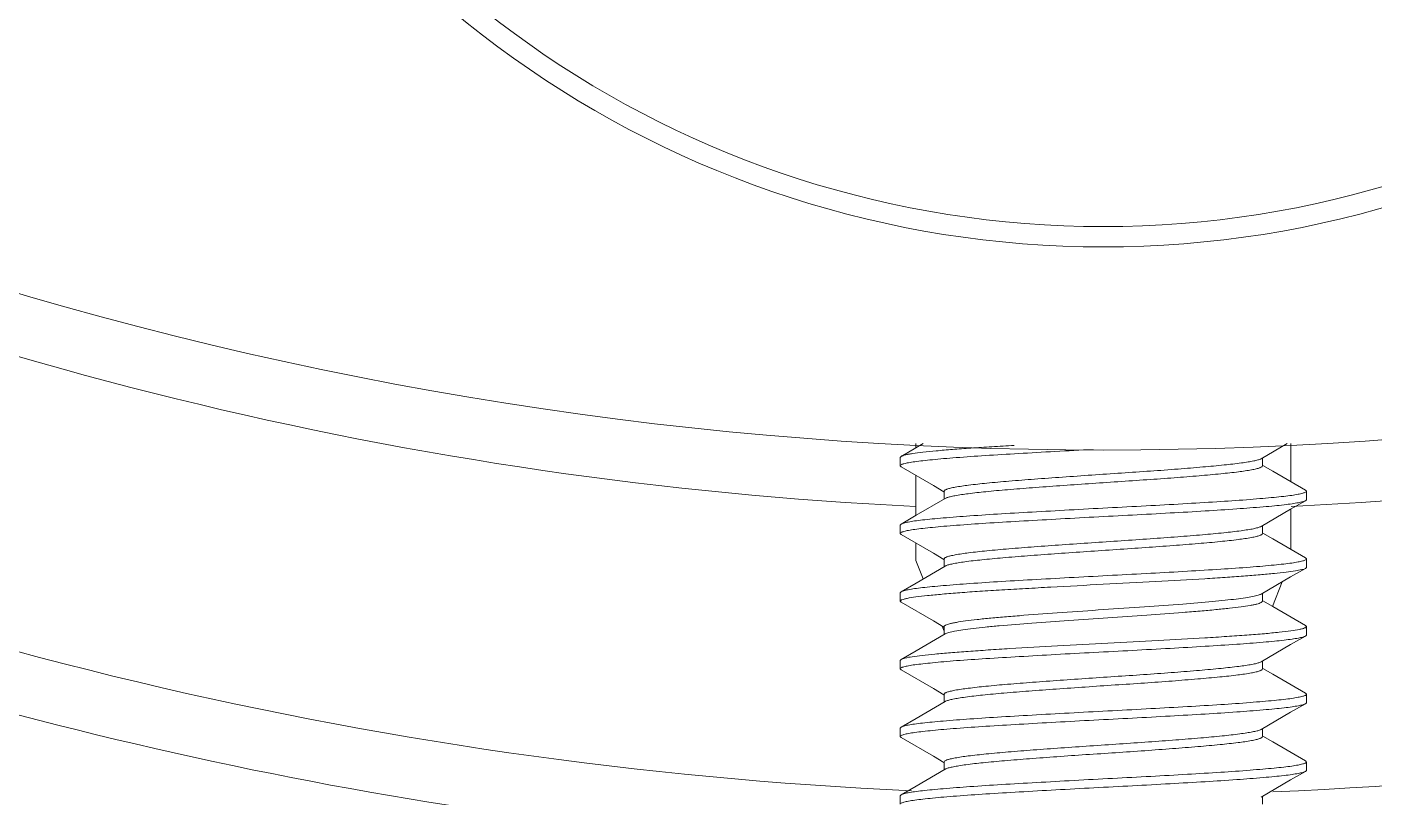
# Model space of a CAD drawing. Header units: millimetres. Extents: x 206 to 1899, y -454 to 296.
# Drawn here: x 633.944 to 635.188, y -391.92 to -391.209 of the extents above; entities that cross this region are included whole.
import ezdxf

# ---------------------------------------------------------------- set-up
doc = ezdxf.new("R2010")
doc.units = ezdxf.units.MM
doc.layers.add('细实线', color=7, linetype='Continuous', lineweight=15)

msp = doc.modelspace()

# ---------------------------------------------------------------- linework, layer by layer
at = {"layer": '细实线', "linetype": 'Continuous', "lineweight": 9}
for p, q in [((634.7719, -391.5937), (634.7516, -391.6055)), ((634.7652, -391.5976), (634.7652, -391.5937)), ((635.0842, -391.6076), (635.1081, -391.5937)), ((635.1114, -391.5937), (635.1114, -391.6289)), ((634.7516, -391.6055), (634.7508, -391.6064)), ((634.7508, -391.6064), (634.7508, -391.6142)), ((635.0852, -391.6142), (635.0852, -391.607)), ((634.7516, -391.6151), (634.7508, -391.6142)), ((634.7652, -391.6601), (634.7652, -391.623)), ((634.7914, -391.6377), (634.7914, -391.6449)), ((635.125, -391.6367), (635.1258, -391.6377)), ((635.125, -391.6464), (635.1258, -391.6455)), ((635.1258, -391.6377), (635.1258, -391.6455)), ((635.1114, -391.6543), (635.1114, -391.6914)), ((634.7516, -391.668), (634.7508, -391.6689)), ((634.7508, -391.6689), (634.7508, -391.6767)), ((635.0842, -391.6701), (635.0837, -391.6703)), ((635.0852, -391.6767), (635.0852, -391.6695)), ((634.7516, -391.6776), (634.7508, -391.6767)), ((634.7652, -391.7015), (634.7652, -391.6855)), ((634.7721, -391.7186), (634.7652, -391.7015)), ((634.7914, -391.7002), (634.7914, -391.7074)), ((635.125, -391.6992), (635.1258, -391.7002)), ((635.125, -391.7089), (635.1258, -391.708)), ((635.1258, -391.7002), (635.1258, -391.708)), ((634.7516, -391.7305), (634.7508, -391.7314)), ((634.7508, -391.7314), (634.7508, -391.7392)), ((635.0852, -391.7392), (635.0852, -391.732)), ((635.1034, -391.7214), (635.0944, -391.744)), ((634.7516, -391.7401), (634.7508, -391.7392)), ((634.7914, -391.7668), (634.7896, -391.7622)), ((634.7914, -391.7627), (634.7914, -391.7699)), ((635.125, -391.7617), (635.1258, -391.7627)), ((635.125, -391.7714), (635.1258, -391.7705)), ((635.1258, -391.7627), (635.1258, -391.7705)), ((634.7516, -391.793), (634.7508, -391.7939)), ((634.7508, -391.7939), (634.7508, -391.8017)), ((635.0852, -391.8017), (635.0852, -391.7945)), ((634.7516, -391.8026), (634.7508, -391.8017)), ((634.7914, -391.8252), (634.7914, -391.8324)), ((635.125, -391.8242), (635.1258, -391.8252)), ((635.1258, -391.8252), (635.1258, -391.833)), ((635.125, -391.8339), (635.1258, -391.833)), ((634.7516, -391.8555), (634.7508, -391.8564)), ((634.7508, -391.8564), (634.7508, -391.8642)), ((635.0852, -391.8642), (635.0852, -391.857)), ((634.7516, -391.8651), (634.7508, -391.8642)), ((634.7914, -391.8877), (634.7914, -391.8949)), ((635.125, -391.8867), (635.1258, -391.8877)), ((635.1258, -391.8877), (635.1258, -391.8955)), ((635.125, -391.8964), (635.1258, -391.8955)), ((634.7516, -391.918), (634.7508, -391.9189)), ((634.7508, -391.9189), (634.7508, -391.9267)), ((635.0852, -391.9267), (635.0852, -391.9195))]:
    msp.add_line(p, q, dxfattribs=at)
for points in [[(634.7516, -391.6151), (634.7814, -391.6324), (634.7911, -391.6381)], [(635.125, -391.6367), (635.0949, -391.6192), (635.0855, -391.6138)], [(634.7924, -391.6443), (634.7656, -391.6599), (634.7516, -391.668)], [(635.0842, -391.6701), (635.1113, -391.6543), (635.125, -391.6464)], [(634.7516, -391.6776), (634.7814, -391.6949), (634.7911, -391.7006)], [(635.125, -391.6992), (635.0949, -391.6817), (635.0855, -391.6763)], [(634.7924, -391.7068), (634.7656, -391.7224), (634.7516, -391.7305)], [(635.0842, -391.7326), (635.1113, -391.7168), (635.125, -391.7089)], [(634.7516, -391.7401), (634.7814, -391.7574), (634.7911, -391.7631)], [(635.125, -391.7617), (635.0949, -391.7442), (635.0855, -391.7388)], [(634.7924, -391.7693), (634.7656, -391.7849), (634.7516, -391.793)], [(635.0842, -391.7951), (635.1113, -391.7793), (635.125, -391.7714)], [(634.7516, -391.8026), (634.7814, -391.8199), (634.7911, -391.8256)], [(635.125, -391.8242), (635.0949, -391.8067), (635.0855, -391.8013)], [(634.7924, -391.8318), (634.7656, -391.8474), (634.7516, -391.8555)], [(635.0842, -391.8576), (635.1113, -391.8418), (635.125, -391.8339)], [(634.7516, -391.8651), (634.7814, -391.8824), (634.7911, -391.8881)], [(635.125, -391.8867), (635.0949, -391.8692), (635.0855, -391.8638)], [(634.7924, -391.8943), (634.7656, -391.9099), (634.7516, -391.918)], [(635.0842, -391.9201), (635.1113, -391.9043), (635.125, -391.8964)]]:
    msp.add_lwpolyline(points, dxfattribs=at)
for centre, radius, start, end in [((634.9383, -390.4746), 0.9375, 127.9535, 52.0465), ((634.9383, -390.4746), 0.9187, 129.182, 50.818), ((634.9383, -388.0649), 3.5347, 233.5586, 306.4414), ((634.9383, -388.0649), 3.591, 245.1795, 267.2327), ((634.9383, -388.0649), 3.591, 272.7673, 294.8205), ((634.9383, -388.0649), 3.8535, 245.1795, 267.3657), ((634.9383, -388.0649), 3.8535, 272.3278, 294.8205), ((634.9383, -388.0649), 3.9097, 245.1795, 262.4564), ((635.0798, -391.6621), 0.00914, 294.4666, 295.2381), ((634.9383, -388.0649), 4.1262, 245.1795, 262.4564)]:
    msp.add_arc(centre, radius, start, end, dxfattribs=at)
for points, knots in [([(634.8561, -391.5953), (634.8492, -391.5957), (634.8358, -391.5965), (634.8167, -391.5978), (634.7997, -391.599), (634.7849, -391.6003), (634.7726, -391.6015), (634.764, -391.6026), (634.7585, -391.6035), (634.7555, -391.6041), (634.7533, -391.6047), (634.7521, -391.6052), (634.7516, -391.6055)], [0, 0, 0, 0, 0.198726, 0.381407, 0.545079, 0.687089, 0.805139, 0.897387, 0.933387, 0.962495, 0.984661, 1, 1, 1, 1]), ([(634.7508, -391.6142), (634.7508, -391.6138), (634.7517, -391.6132), (634.7528, -391.6127), (634.7551, -391.612), (634.7589, -391.6112), (634.7647, -391.6103), (634.7721, -391.6094), (634.7809, -391.6085), (634.7912, -391.6075), (634.8075, -391.6062), (634.8306, -391.6046), (634.861, -391.6028), (634.8942, -391.6009), (634.9171, -391.5997), (634.9288, -391.5991)], [0, 0, 0, 0, 0.007077, 0.013528, 0.022164, 0.046136, 0.078996, 0.120537, 0.170408, 0.228191, 0.293367, 0.443542, 0.615582, 0.803315, 1, 1, 1, 1]), ([(635.0837, -391.6079), (635.0828, -391.6082), (635.0806, -391.6089), (635.0768, -391.6098), (635.0717, -391.6107), (635.0626, -391.6121), (635.0487, -391.6136), (635.0292, -391.6154), (635.0065, -391.6173), (634.9814, -391.6191), (634.9549, -391.6209), (634.9277, -391.6227), (634.901, -391.6246), (634.8755, -391.6264), (634.8522, -391.6282), (634.8319, -391.63), (634.8154, -391.6318), (634.8042, -391.6334), (634.7975, -391.6347), (634.7946, -391.6355), (634.7929, -391.6362), (634.792, -391.6367), (634.7914, -391.6373), (634.7914, -391.6377)], [0, 0, 0, 0, 0.009478, 0.023025, 0.040617, 0.062127, 0.116204, 0.183454, 0.261567, 0.347841, 0.439278, 0.532699, 0.624854, 0.712536, 0.792698, 0.862564, 0.919729, 0.962265, 0.977611, 0.988888, 0.993008, 0.996157, 1, 1, 1, 1]), ([(635.0852, -391.6142), (635.0852, -391.6146), (635.0846, -391.6152), (635.0837, -391.6156), (635.0821, -391.6163), (635.0792, -391.6171), (635.0727, -391.6184), (635.0618, -391.62), (635.0457, -391.6217), (635.0259, -391.6235), (635.0031, -391.6253), (634.9781, -391.6271), (634.9517, -391.6289), (634.9249, -391.6307), (634.8986, -391.6325), (634.8736, -391.6344), (634.8508, -391.6361), (634.831, -391.6379), (634.8148, -391.6397), (634.8039, -391.6412), (634.7974, -391.6426), (634.7949, -391.6433), (634.7939, -391.6436)], [0, 0, 0, 0, 0.003787, 0.006877, 0.010915, 0.021947, 0.036961, 0.078585, 0.134573, 0.203087, 0.281832, 0.368149, 0.459119, 0.551661, 0.642637, 0.728966, 0.807726, 0.876259, 0.93227, 0.973923, 0.988951, 1, 1, 1, 1]), ([(635.1258, -391.6377), (635.1258, -391.6381), (635.125, -391.6387), (635.1238, -391.6391), (635.1215, -391.6398), (635.1177, -391.6406), (635.1118, -391.6416), (635.1044, -391.6425), (635.0955, -391.6434), (635.0852, -391.6443), (635.0688, -391.6457), (635.0456, -391.6473), (635.015, -391.6491), (634.9817, -391.651), (634.9468, -391.6528), (634.9116, -391.6547), (634.8773, -391.6566), (634.8453, -391.6584), (634.8166, -391.6603), (634.7953, -391.6619), (634.7807, -391.6632), (634.7719, -391.6641), (634.7645, -391.665), (634.7587, -391.6659), (634.7546, -391.6669), (634.7524, -391.6675), (634.7516, -391.668)], [0, 0, 0, 0, 0.003386, 0.006477, 0.010615, 0.022105, 0.037855, 0.057765, 0.081665, 0.109352, 0.140577, 0.212504, 0.29487, 0.384703, 0.478754, 0.573624, 0.665895, 0.752235, 0.829527, 0.894987, 0.922532, 0.946279, 0.96603, 0.981617, 0.992942, 1, 1, 1, 1]), ([(634.7939, -391.6436), (634.7938, -391.6437), (634.7932, -391.6439), (634.7927, -391.6441), (634.7924, -391.6443)], [0, 0, 0, 0, 0.285293, 1, 1, 1, 1]), ([(634.7508, -391.6767), (634.7508, -391.6763), (634.7517, -391.6757), (634.7528, -391.6752), (634.7551, -391.6745), (634.7589, -391.6737), (634.7648, -391.6728), (634.7722, -391.6719), (634.7811, -391.671), (634.7915, -391.67), (634.8078, -391.6687), (634.831, -391.6671), (634.8616, -391.6653), (634.8949, -391.6634), (634.9298, -391.6615), (634.965, -391.6597), (634.9993, -391.6578), (635.0313, -391.656), (635.06, -391.6541), (635.0813, -391.6525), (635.0959, -391.6512), (635.1047, -391.6503), (635.1121, -391.6493), (635.1179, -391.6484), (635.122, -391.6475), (635.1243, -391.6468), (635.125, -391.6464)], [0, 0, 0, 0, 0.003386, 0.006477, 0.010615, 0.022105, 0.037854, 0.057764, 0.081664, 0.10935, 0.140574, 0.212501, 0.294867, 0.3847, 0.478751, 0.573621, 0.665893, 0.752235, 0.829526, 0.894987, 0.922531, 0.946279, 0.96603, 0.981617, 0.992942, 1, 1, 1, 1]), ([(635.0836, -391.6704), (635.0827, -391.6708), (635.0805, -391.6715), (635.0766, -391.6724), (635.0715, -391.6733), (635.0624, -391.6746), (635.0484, -391.6762), (635.0289, -391.678), (635.0062, -391.6798), (634.9811, -391.6816), (634.9546, -391.6834), (634.9275, -391.6853), (634.9007, -391.6871), (634.8753, -391.6889), (634.8521, -391.6907), (634.8319, -391.6925), (634.8153, -391.6943), (634.8042, -391.6959), (634.7975, -391.6972), (634.7946, -391.698), (634.7929, -391.6987), (634.792, -391.6992), (634.7914, -391.6998), (634.7914, -391.7002)], [0, 0, 0, 0, 0.009619, 0.023299, 0.041011, 0.062631, 0.116882, 0.184248, 0.262419, 0.348698, 0.440095, 0.533437, 0.625485, 0.713044, 0.793079, 0.862823, 0.919883, 0.962336, 0.977651, 0.988906, 0.99302, 0.996163, 1, 1, 1, 1]), ([(635.0852, -391.6767), (635.0852, -391.6771), (635.0846, -391.6777), (635.0837, -391.6782), (635.082, -391.6788), (635.0792, -391.6796), (635.0726, -391.681), (635.0615, -391.6825), (635.0452, -391.6843), (635.0252, -391.6861), (635.0021, -391.6879), (634.9769, -391.6897), (634.9504, -391.6915), (634.9234, -391.6933), (634.897, -391.6952), (634.8719, -391.697), (634.8492, -391.6988), (634.8295, -391.7006), (634.8154, -391.7021), (634.8061, -391.7034), (634.8008, -391.7044), (634.7967, -391.7052), (634.7944, -391.7059), (634.7934, -391.7063)], [0, 0, 0, 0, 0.003813, 0.006929, 0.011007, 0.022154, 0.037322, 0.079373, 0.135912, 0.20506, 0.284469, 0.371426, 0.462952, 0.555907, 0.647102, 0.733406, 0.811865, 0.879797, 0.934903, 0.957054, 0.97536, 0.989692, 1, 1, 1, 1]), ([(635.1258, -391.7002), (635.1258, -391.7006), (635.125, -391.7012), (635.1238, -391.7016), (635.1215, -391.7023), (635.1177, -391.7031), (635.1118, -391.7041), (635.1044, -391.705), (635.0955, -391.7059), (635.0852, -391.7068), (635.0688, -391.7082), (635.0456, -391.7098), (635.015, -391.7116), (634.9817, -391.7135), (634.9468, -391.7153), (634.9116, -391.7172), (634.8773, -391.7191), (634.8453, -391.7209), (634.8166, -391.7228), (634.7953, -391.7244), (634.7807, -391.7257), (634.7719, -391.7266), (634.7645, -391.7275), (634.7587, -391.7284), (634.7546, -391.7294), (634.7524, -391.73), (634.7516, -391.7305)], [0, 0, 0, 0, 0.003386, 0.006477, 0.010615, 0.022103, 0.037851, 0.057757, 0.081653, 0.109338, 0.140561, 0.212484, 0.294845, 0.384671, 0.478716, 0.573589, 0.665868, 0.752216, 0.829512, 0.894975, 0.922521, 0.946273, 0.966027, 0.981615, 0.992942, 1, 1, 1, 1]), ([(634.7934, -391.7063), (634.7933, -391.7063), (634.793, -391.7065), (634.7926, -391.7067), (634.7924, -391.7068)], [0, 0, 0, 0, 0.276834, 1, 1, 1, 1]), ([(634.7508, -391.7392), (634.7508, -391.739), (634.7512, -391.7386), (634.7518, -391.7382), (634.7528, -391.7377), (634.7546, -391.7372), (634.7589, -391.7362), (634.766, -391.7351), (634.7768, -391.7339), (634.7904, -391.7326), (634.8065, -391.7313), (634.8248, -391.73), (634.8451, -391.7288), (634.867, -391.7275), (634.8982, -391.7257), (634.9383, -391.7236), (634.9857, -391.7211), (635.017, -391.7193), (635.0321, -391.7184)], [0, 0, 0, 0, 0.002706, 0.004821, 0.007556, 0.014992, 0.025117, 0.053387, 0.092046, 0.140478, 0.197878, 0.263282, 0.33558, 0.413542, 0.495842, 0.667788, 0.839727, 1, 1, 1, 1]), ([(635.0321, -391.7184), (635.0383, -391.718), (635.0502, -391.7172), (635.0672, -391.7161), (635.0824, -391.7149), (635.0955, -391.7137), (635.1064, -391.7126), (635.1148, -391.7114), (635.1204, -391.7104), (635.1235, -391.7096), (635.1246, -391.7091), (635.125, -391.7089)], [0, 0, 0, 0, 0.199908, 0.382836, 0.546037, 0.687301, 0.804651, 0.896495, 0.961703, 0.984177, 1, 1, 1, 1]), ([(635.0842, -391.7326), (635.0838, -391.7328), (635.0828, -391.7332), (635.0802, -391.7341), (635.0757, -391.735), (635.069, -391.7362), (635.0605, -391.7373), (635.0503, -391.7384), (635.0339, -391.74), (635.0209, -391.7411), (635.0118, -391.7418)], [0, 0, 0, 0, 0.018698, 0.043625, 0.112434, 0.206236, 0.323974, 0.46417, 0.625054, 1, 1, 1, 1]), ([(635.0118, -391.7418), (635, -391.7427), (634.9755, -391.7445), (634.9383, -391.747), (634.9011, -391.7495), (634.8713, -391.7517), (634.8494, -391.7535), (634.835, -391.7548), (634.8224, -391.756), (634.8118, -391.7573), (634.8043, -391.7584), (634.7994, -391.7593), (634.7966, -391.76), (634.7944, -391.7606), (634.7928, -391.7612), (634.7918, -391.7618), (634.7914, -391.7624), (634.7914, -391.7627)], [0, 0, 0, 0, 0.159997, 0.331612, 0.503242, 0.663229, 0.735419, 0.800747, 0.858103, 0.906538, 0.945259, 0.960788, 0.97369, 0.983949, 0.991589, 0.996744, 1, 1, 1, 1]), ([(635.0852, -391.7392), (635.0852, -391.7395), (635.0848, -391.74), (635.0838, -391.7406), (635.0822, -391.7413), (635.08, -391.7419), (635.0772, -391.7425), (635.0723, -391.7435), (635.0648, -391.7446), (635.0542, -391.7458), (635.0416, -391.7471), (635.0272, -391.7484), (635.0171, -391.7492), (635.0118, -391.7496)], [0, 0, 0, 0, 0.009672, 0.024982, 0.047655, 0.078123, 0.116439, 0.162544, 0.27754, 0.42133, 0.591636, 0.785739, 1, 1, 1, 1]), ([(635.0118, -391.7496), (635.0006, -391.7505), (634.9776, -391.7522), (634.9425, -391.7546), (634.9072, -391.7569), (634.8737, -391.7593), (634.848, -391.7614), (634.8299, -391.7631), (634.8186, -391.7643), (634.8092, -391.7655), (634.8017, -391.7667), (634.7968, -391.7677), (634.7939, -391.7686), (634.7928, -391.7691), (634.7924, -391.7693)], [0, 0, 0, 0, 0.151742, 0.314495, 0.47844, 0.633639, 0.770719, 0.829826, 0.88143, 0.924762, 0.959211, 0.984326, 0.993331, 1, 1, 1, 1]), ([(635.1258, -391.7627), (635.1258, -391.7629), (635.1255, -391.7633), (635.1249, -391.7637), (635.1238, -391.7641), (635.122, -391.7647), (635.1178, -391.7657), (635.1106, -391.7667), (635.0998, -391.768), (635.0862, -391.7693), (635.0701, -391.7706), (635.0518, -391.7718), (635.0389, -391.7727), (635.0321, -391.7731)], [0, 0, 0, 0, 0.008063, 0.014366, 0.022515, 0.044677, 0.074848, 0.159093, 0.274288, 0.418618, 0.589649, 0.78459, 1, 1, 1, 1]), ([(634.7508, -391.8017), (634.7508, -391.8013), (634.7517, -391.8007), (634.7528, -391.8002), (634.7551, -391.7995), (634.7589, -391.7987), (634.7648, -391.7978), (634.7722, -391.7969), (634.7811, -391.796), (634.7914, -391.795), (634.8078, -391.7937), (634.831, -391.7921), (634.8616, -391.7903), (634.8949, -391.7884), (634.9298, -391.7865), (634.965, -391.7847), (634.9993, -391.7828), (635.0313, -391.781), (635.06, -391.7791), (635.0813, -391.7775), (635.0959, -391.7762), (635.1047, -391.7753), (635.1121, -391.7743), (635.1179, -391.7734), (635.122, -391.7725), (635.1243, -391.7718), (635.125, -391.7714)], [0, 0, 0, 0, 0.003386, 0.006477, 0.010615, 0.022103, 0.037851, 0.057758, 0.081654, 0.109339, 0.140561, 0.212485, 0.294847, 0.384675, 0.47872, 0.573593, 0.665872, 0.75222, 0.829515, 0.894977, 0.922523, 0.946274, 0.966027, 0.981616, 0.992942, 1, 1, 1, 1]), ([(635.0321, -391.7731), (635.0177, -391.774), (634.9879, -391.7756), (634.9425, -391.7781), (634.8969, -391.7805), (634.86, -391.7825), (634.8325, -391.7842), (634.8142, -391.7855), (634.7978, -391.7867), (634.7836, -391.7879), (634.7718, -391.7891), (634.7626, -391.7903), (634.7566, -391.7913), (634.7532, -391.7923), (634.752, -391.7927), (634.7516, -391.793)], [0, 0, 0, 0, 0.153599, 0.318375, 0.484109, 0.64049, 0.712098, 0.777805, 0.836594, 0.887556, 0.929906, 0.963015, 0.986425, 0.994429, 1, 1, 1, 1]), ([(635.0842, -391.7951), (635.0841, -391.7951), (635.0837, -391.7954), (635.0832, -391.7956), (635.0828, -391.7957)], [0, 0, 0, 0, 0.217266, 1, 1, 1, 1]), ([(635.0828, -391.7957), (635.0818, -391.7961), (635.0794, -391.7968), (635.073, -391.7981), (635.0621, -391.7996), (635.046, -391.8014), (635.0262, -391.8032), (635.0034, -391.805), (634.9784, -391.8068), (634.952, -391.8086), (634.9252, -391.8104), (634.8988, -391.8122), (634.8738, -391.814), (634.8509, -391.8158), (634.8311, -391.8176), (634.8149, -391.8194), (634.8039, -391.8209), (634.7974, -391.8223), (634.7945, -391.823), (634.7929, -391.8237), (634.792, -391.8242), (634.7914, -391.8248), (634.7914, -391.8252)], [0, 0, 0, 0, 0.010873, 0.025738, 0.067108, 0.122906, 0.191298, 0.269987, 0.356311, 0.44734, 0.539979, 0.63108, 0.717548, 0.796449, 0.865113, 0.92123, 0.962953, 0.978005, 0.989063, 0.993111, 0.996207, 1, 1, 1, 1]), ([(635.0852, -391.8017), (635.0852, -391.8021), (635.0846, -391.8027), (635.0837, -391.8032), (635.082, -391.8039), (635.0791, -391.8046), (635.0724, -391.806), (635.0612, -391.8076), (635.0447, -391.8093), (635.0245, -391.8111), (635.0012, -391.813), (634.9758, -391.8148), (634.949, -391.8166), (634.9219, -391.8184), (634.8953, -391.8203), (634.8703, -391.8221), (634.8476, -391.8239), (634.8281, -391.8257), (634.8141, -391.8273), (634.805, -391.8286), (634.7999, -391.8295), (634.796, -391.8304), (634.7939, -391.8311), (634.793, -391.8315)], [0, 0, 0, 0, 0.003841, 0.006988, 0.011104, 0.022368, 0.0377, 0.080193, 0.137304, 0.207107, 0.287204, 0.374824, 0.466924, 0.560305, 0.651721, 0.737997, 0.816141, 0.88345, 0.937617, 0.959182, 0.976836, 0.990451, 1, 1, 1, 1]), ([(635.1258, -391.8252), (635.1258, -391.8256), (635.125, -391.8262), (635.1238, -391.8266), (635.1215, -391.8273), (635.1177, -391.8281), (635.1118, -391.8291), (635.1044, -391.83), (635.0955, -391.8309), (635.0852, -391.8318), (635.0688, -391.8332), (635.0456, -391.8348), (635.015, -391.8366), (634.9817, -391.8385), (634.9468, -391.8403), (634.9116, -391.8422), (634.8773, -391.8441), (634.8453, -391.8459), (634.8166, -391.8478), (634.7953, -391.8494), (634.7807, -391.8507), (634.7719, -391.8516), (634.7645, -391.8525), (634.7587, -391.8534), (634.7546, -391.8544), (634.7524, -391.855), (634.7516, -391.8555)], [0, 0, 0, 0, 0.003386, 0.006477, 0.010615, 0.022105, 0.037854, 0.057763, 0.081662, 0.109348, 0.140571, 0.212498, 0.294863, 0.384696, 0.478746, 0.573617, 0.66589, 0.752233, 0.829526, 0.894986, 0.922531, 0.946278, 0.96603, 0.981617, 0.992942, 1, 1, 1, 1]), ([(634.7508, -391.8642), (634.7508, -391.8638), (634.7517, -391.8632), (634.7528, -391.8627), (634.7551, -391.862), (634.7589, -391.8612), (634.7648, -391.8603), (634.7722, -391.8594), (634.7811, -391.8585), (634.7915, -391.8575), (634.8078, -391.8562), (634.831, -391.8546), (634.8616, -391.8528), (634.8949, -391.8509), (634.9298, -391.849), (634.965, -391.8472), (634.9993, -391.8453), (635.0313, -391.8435), (635.06, -391.8416), (635.0813, -391.84), (635.0959, -391.8387), (635.1047, -391.8378), (635.1121, -391.8368), (635.1179, -391.8359), (635.122, -391.835), (635.1243, -391.8343), (635.125, -391.8339)], [0, 0, 0, 0, 0.003386, 0.006477, 0.010615, 0.022105, 0.037855, 0.057765, 0.081666, 0.109353, 0.140579, 0.212506, 0.294871, 0.384704, 0.478754, 0.573625, 0.665895, 0.752235, 0.829526, 0.894987, 0.922531, 0.94628, 0.966031, 0.981617, 0.992942, 1, 1, 1, 1]), ([(635.0831, -391.8581), (635.0822, -391.8585), (635.0799, -391.8591), (635.0757, -391.86), (635.0704, -391.8609), (635.0611, -391.8622), (635.0469, -391.8638), (635.0273, -391.8656), (635.0045, -391.8674), (634.9795, -391.8692), (634.9531, -391.871), (634.9261, -391.8729), (634.8996, -391.8747), (634.8744, -391.8765), (634.8514, -391.8783), (634.8314, -391.8801), (634.815, -391.8819), (634.804, -391.8834), (634.7974, -391.8848), (634.7946, -391.8855), (634.7929, -391.8862), (634.792, -391.8867), (634.7914, -391.8873), (634.7914, -391.8877)], [0, 0, 0, 0, 0.010373, 0.024774, 0.043137, 0.065343, 0.120532, 0.188522, 0.26701, 0.353318, 0.444492, 0.537408, 0.628881, 0.715779, 0.795127, 0.864215, 0.9207, 0.96271, 0.977868, 0.989, 0.993074, 0.99619, 1, 1, 1, 1]), ([(635.0852, -391.8642), (635.0852, -391.8646), (635.0846, -391.8652), (635.0837, -391.8657), (635.082, -391.8664), (635.0791, -391.8671), (635.0725, -391.8685), (635.0614, -391.87), (635.0449, -391.8718), (635.0247, -391.8736), (635.0016, -391.8754), (634.9762, -391.8773), (634.9495, -391.8791), (634.9224, -391.8809), (634.8959, -391.8827), (634.8709, -391.8846), (634.8482, -391.8864), (634.8286, -391.8882), (634.8146, -391.8897), (634.8054, -391.8911), (634.8002, -391.892), (634.7963, -391.8929), (634.794, -391.8935), (634.7932, -391.8939)], [0, 0, 0, 0, 0.003831, 0.006968, 0.011069, 0.022289, 0.037563, 0.079895, 0.136796, 0.20636, 0.286206, 0.373585, 0.465476, 0.558702, 0.650037, 0.736325, 0.814585, 0.882123, 0.936631, 0.958409, 0.9763, 0.990178, 1, 1, 1, 1]), ([(635.0842, -391.8576), (635.0841, -391.8576), (635.0838, -391.8578), (635.0834, -391.858), (635.0831, -391.8581)], [0, 0, 0, 0, 0.222878, 1, 1, 1, 1]), ([(635.1258, -391.8877), (635.1258, -391.8881), (635.125, -391.8887), (635.1238, -391.8891), (635.1215, -391.8898), (635.1177, -391.8906), (635.1118, -391.8916), (635.1044, -391.8925), (635.0955, -391.8934), (635.0852, -391.8943), (635.0688, -391.8957), (635.0456, -391.8973), (635.015, -391.8991), (634.9817, -391.901), (634.9468, -391.9028), (634.9116, -391.9047), (634.8773, -391.9066), (634.8453, -391.9084), (634.8166, -391.9103), (634.7953, -391.9119), (634.7807, -391.9132), (634.7719, -391.9141), (634.7645, -391.915), (634.7587, -391.9159), (634.7546, -391.9169), (634.7524, -391.9175), (634.7516, -391.918)], [0, 0, 0, 0, 0.003386, 0.006477, 0.010615, 0.022103, 0.03785, 0.057757, 0.081653, 0.109338, 0.140561, 0.212484, 0.294844, 0.384668, 0.478712, 0.573586, 0.665865, 0.752212, 0.829507, 0.894972, 0.922519, 0.946271, 0.966026, 0.981615, 0.992941, 1, 1, 1, 1]), ([(634.7932, -391.8939), (634.7931, -391.894), (634.7928, -391.8941), (634.7926, -391.8942), (634.7924, -391.8943)], [0, 0, 0, 0, 0.270808, 1, 1, 1, 1]), ([(634.7508, -391.9267), (634.7508, -391.9263), (634.7517, -391.9257), (634.7528, -391.9252), (634.7551, -391.9245), (634.7589, -391.9237), (634.7648, -391.9228), (634.7722, -391.9219), (634.7811, -391.921), (634.7915, -391.92), (634.8078, -391.9187), (634.831, -391.9171), (634.8616, -391.9153), (634.8949, -391.9134), (634.9298, -391.9115), (634.965, -391.9097), (634.9993, -391.9078), (635.0313, -391.906), (635.06, -391.9041), (635.0813, -391.9025), (635.0959, -391.9012), (635.1047, -391.9003), (635.1121, -391.8993), (635.1179, -391.8984), (635.122, -391.8975), (635.1243, -391.8968), (635.125, -391.8964)], [0, 0, 0, 0, 0.003386, 0.006477, 0.010615, 0.022103, 0.037852, 0.057761, 0.081659, 0.109346, 0.14057, 0.212495, 0.294853, 0.384678, 0.478725, 0.573599, 0.665875, 0.752216, 0.829508, 0.894972, 0.92252, 0.946272, 0.966026, 0.981615, 0.992942, 1, 1, 1, 1])]:
    msp.add_open_spline(points, degree=3, knots=knots, dxfattribs=at)
for points in [[(635.0842, -391.6076), (635.084, -391.6077), (635.0838, -391.6078), (635.0837, -391.6079)], [(634.793, -391.8315), (634.7928, -391.8316), (634.7926, -391.8317), (634.7924, -391.8318)]]:
    msp.add_open_spline(points, degree=3, dxfattribs=at)

doc.saveas('drawing.dxf')
